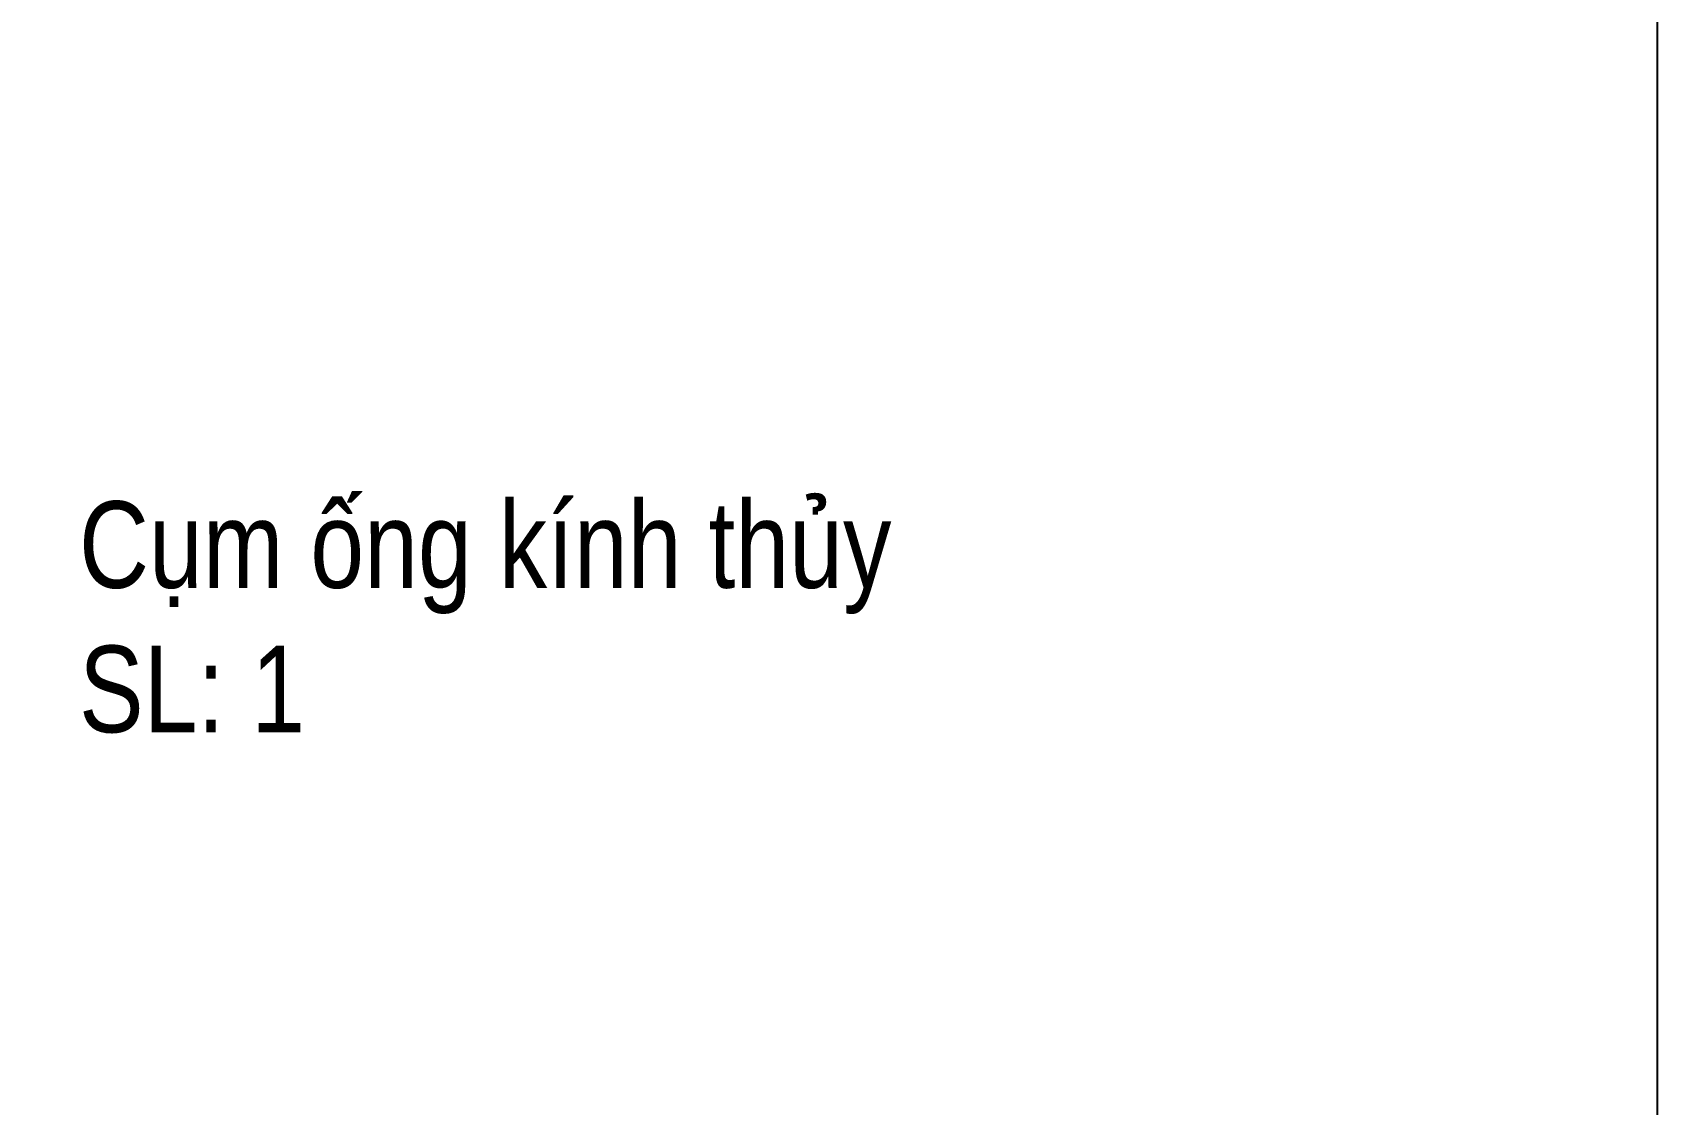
# Model space of a CAD drawing. Header units: millimetres. Extents: x -46397 to 283259, y -8690 to 23983.
# Drawn here: x 231209.1 to 231584.4, y -263.6 to -16 of the extents above; entities that cross this region are included whole.
import ezdxf

# ---------------------------------------------------------------- set-up
doc = ezdxf.new("R2010")
doc.units = ezdxf.units.MM
doc.layers.add('Dtext', color=255, linetype='Continuous', lineweight=20)
doc.layers.add('Long_Text', color=6, linetype='Continuous', lineweight=9)
doc.styles.add('Chu va so', font='arial.ttf')
doc.styles.add('Long_DIM_TEXT', font='arial.ttf', dxfattribs={"width": 0.8})
doc.styles.add('TCVN', font='arial.ttf')

# ---------------------------------------------------------------- blocks, each defined once
blk = doc.blocks.new('*U2442')
at = {"lineweight": 25}
blk.add_lwpolyline([(0, 0), (3351.572109026654, 0), (3351.572109026654, 2903.666146085067), (0, 2903.666146085067)], close=True, dxfattribs=at)
at = {"layer": 'Dtext', "ltscale": 0.1}
for tag, p, height, style in [('FOR_APPROVAL3', (3573.212080787174, 1089.263443495572, -0.1746533374533704), 23.16748663165994, 'TCVN'), ('REV_3', (3380.12844770638, 1090.622264777178), 19.30623885971662, 'TCVN'), ('REV_2', (3380.12844770638, 1018.545446540065), 19.30623885971662, 'TCVN'), ('FOR_APPROVAL2', (3573.212080787174, 1017.186625258192, -0.1746533374533704), 23.16748663165994, 'TCVN'), ('FOR_APPROVAL1', (3573.212080787174, 945.1098101538895, -0.1671462427642116), 23.16748663165994, 'TCVN'), ('REV_1', (3380.128447601953, 946.4686283026917), 19.30623885971662, 'TCVN'), ('NGUOI_VE', (3778.914618889309, 873.361885690782, -0.1622641620702125), 23.16748663165994, 'TCVN'), ('NGUOI_KIEM_2', (3983.643490429776, 873.361885690782, -0.1885785173691859), 23.16748663165994, 'TCVN'), ('NGUOI_DUYET', (4230.942597793253, 873.361885690782, -0.1885785173691859), 23.16748663165994, 'TCVN'), ('REV_0', (3380.12844770638, 874.3918100655796), 19.30623885971662, 'TCVN'), ('1.1_A4', (4243.346496294776, 43.96851870058104, -0.1793452710568806), 23.16748663165994, 'Chu va so'), ('A4_A4', (4320.440173649527, 43.96851870058104, -0.1793452710568806), 23.16748663165994, 'Chu va so'), ('REV.', (4383.923659409328, 43.96851870058104, -0.1793452710568806), 23.16748663165994, 'Chu va so')]:
    blk.add_attdef(tag, p, '', height=height, dxfattribs=dict(at, style=style))
for tag, p, height, style, width in [('NGAY_REV03', (3429.0584443126, 1089.263447672645, -0.1746533374533704), 20.07848841410529, 'TCVN', 0.95), ('NGAY_REV02', (3429.0584443126, 1017.18662943554, -0.1746533374533704), 20.07848841410529, 'TCVN', 0.95), ('NGAY_REV01', (3429.0584443126, 945.1098111981597, -0.1746533374533704), 20.07848841410529, 'TCVN', 0.95), ('NGAY_REV0', (3429.0584443126, 873.032992960787, -0.1896675274842777), 20.07848841410529, 'TCVN', 0.95), ('DWD.NO', (3427.263726569301, 18.79605691932154, -0.1793452710568806), 30.8899821755466, 'Chu va so', 0.85)]:
    blk.add_attdef(tag, p, '', height=height, dxfattribs=dict(at, style=style, width=width))
at = {"layer": 'Dtext', "lineweight": 25, "ltscale": 0.1, "style": 'Chu va so'}
for tag, p, height in [('PROJECT_CODE', (3650.523402360239, 362.9578700459714), 46.33497326331988), ('TITLE1', (3449.856838089366, 276.8009411531096, -0.1793452710569458), 30.8899821755466), ('TITLE2', (3449.856838089366, 204.1599686072289, -0.1793452710569458), 30.8899821755466), ('TITLE3', (3449.856838089366, 132.0831503701159, -0.1793452710569458), 30.8899821755466)]:
    blk.add_attdef(tag, p, '', height=height, dxfattribs=at)

msp = doc.modelspace()

# ---------------------------------------------------------------- texts
at = {"layer": 'Long_Text', "insert": (231219.8814605184, -124.2780880560022, 0.01566905914352373), "char_height": 20, "width": 330.652679085384, "attachment_point": 1, "style": 'Long_DIM_TEXT'}
msp.add_mtext('\\A1;\\pxql;{\\W0.8;C\\fArial|b0|i0|c163|p34;ụm ống kính thủy\\fArial|b0|i0|c0|p34;\\PSL: 1}', dxfattribs=at)

# ---------------------------------------------------------------- next in the draw order: block references
at = {"xscale": 0.9084576280678549, "yscale": 0.9084576280678549, "zscale": 0.9084576280678549}
msp.add_blockref('*U2442', (228539.6128609447, -2333.858980514324, -0.24744825141473), dxfattribs=at)

doc.saveas('drawing.dxf')
